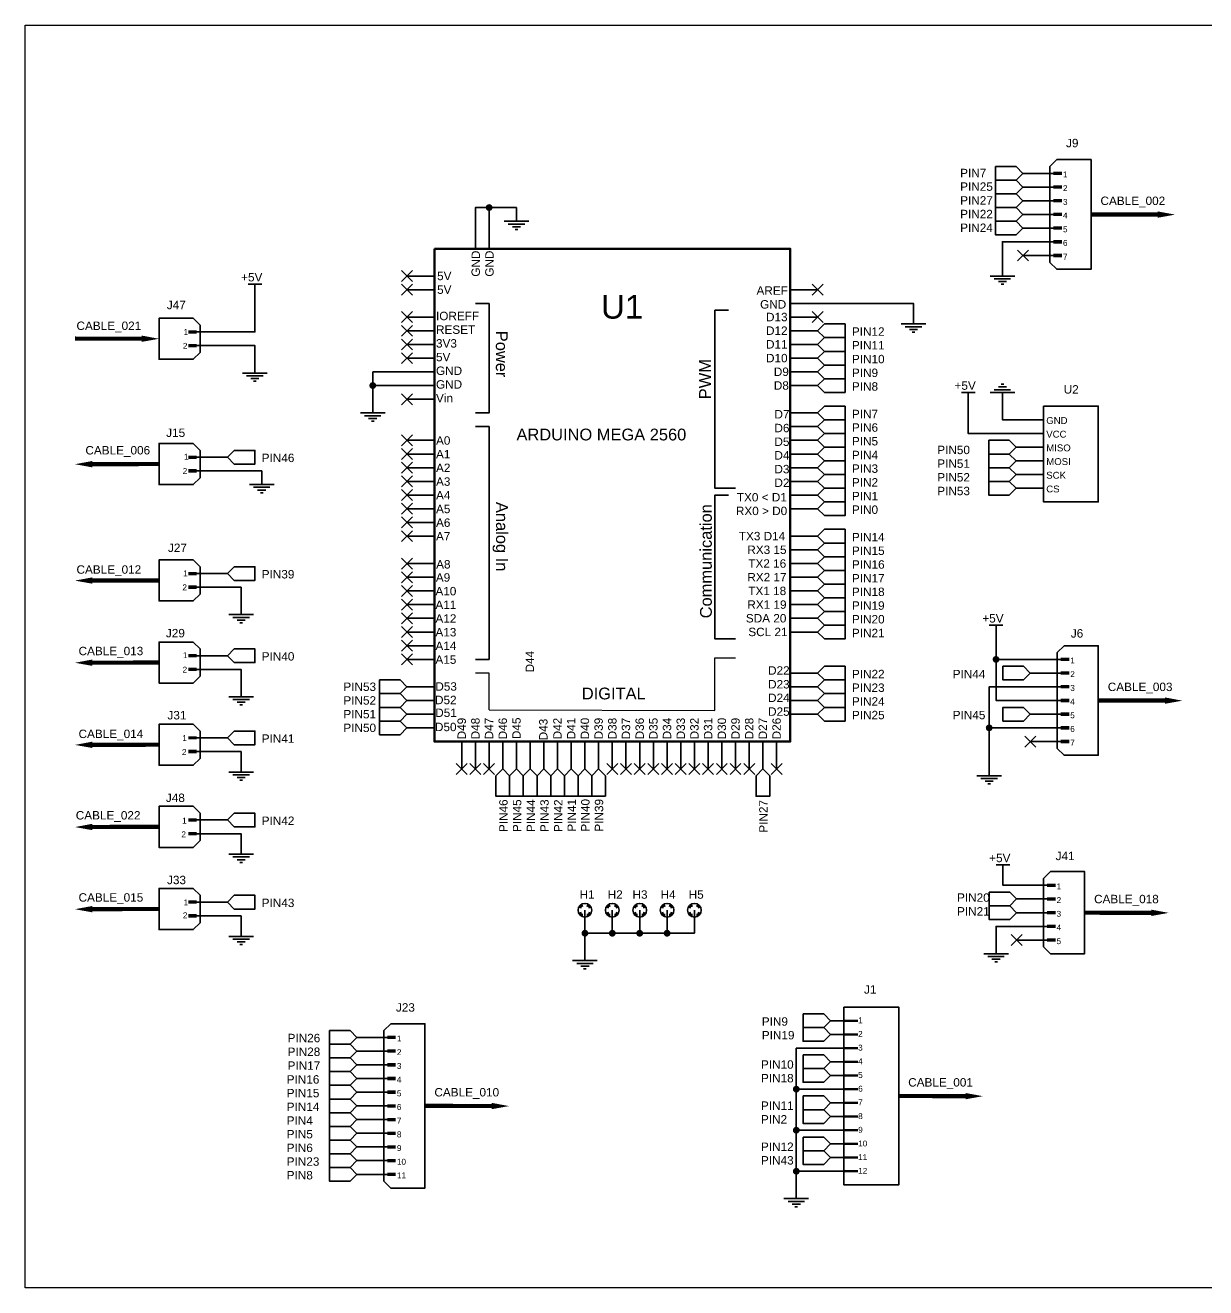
# Model space of a CAD drawing. Header units: inches. Extents: x 2.5 to 50.5, y 2.5 to 32.9.
# Drawn here: x 2.5 to 30.56, y 2.5 to 32.5 of the extents above; entities that cross this region are included whole.
import ezdxf

# ---------------------------------------------------------------- set-up
doc = ezdxf.new("R2010")
doc.units = ezdxf.units.IN
doc.header["$MEASUREMENT"] = 0
doc.layers.add('PDF5_Geometry', color=7, linetype='Continuous')
doc.layers.add('PDF5_Text', color=7, linetype='Continuous')
doc.layers.add('PDF5_Solid Fills', color=7, linetype='Continuous', true_color=0xa54949)
doc.styles.add('PDF Arial', font='arial.ttf')

msp = doc.modelspace()

# ---------------------------------------------------------------- hatches: boundary and pattern name
at = {"layer": 'PDF5_Solid Fills', "true_color": 0xcc0000, "transparency": 33554559}
for points in [[(13.605, 28.167, 0.414), (13.524, 28.249), (13.524, 28.249, 0.414), (13.443, 28.167), (13.443, 28.167, 0.414), (13.524, 28.086), (13.524, 28.086, 0.414)], [(10.84, 23.938, 0.414), (10.759, 24.019), (10.759, 24.019, 0.414), (10.677, 23.938), (10.677, 23.938, 0.414), (10.759, 23.857), (10.759, 23.857, 0.414)], [(25.653, 17.431, 0.414), (25.572, 17.513), (25.572, 17.513, 0.414), (25.49, 17.431), (25.49, 17.431, 0.414), (25.572, 17.35), (25.572, 17.35, 0.414)], [(25.49, 15.804, 0.414), (25.409, 15.886), (25.409, 15.886, 0.414), (25.328, 15.804), (25.328, 15.804, 0.414), (25.409, 15.723), (25.409, 15.723, 0.414)], [(15.883, 10.924, 0.414), (15.801, 11.005), (15.801, 11.005, 0.414), (15.72, 10.924), (15.72, 10.924, 0.414), (15.801, 10.842), (15.801, 10.842, 0.414)], [(16.533, 10.924, 0.414), (16.452, 11.005), (16.452, 11.005, 0.414), (16.371, 10.924), (16.371, 10.924, 0.414), (16.452, 10.842), (16.452, 10.842, 0.414)], [(17.184, 10.924, 0.414), (17.103, 11.005), (17.103, 11.005, 0.414), (17.021, 10.924), (17.021, 10.924, 0.414), (17.103, 10.842), (17.103, 10.842, 0.414)], [(17.835, 10.924, 0.414), (17.753, 11.005), (17.753, 11.005, 0.414), (17.672, 10.924), (17.672, 10.924, 0.414), (17.753, 10.842), (17.753, 10.842, 0.414)], [(20.906, 7.219, 0.414), (20.825, 7.301), (20.825, 7.301, 0.414), (20.743, 7.219), (20.743, 7.219, 0.414), (20.825, 7.138), (20.825, 7.138, 0.414)], [(20.906, 6.243, 0.414), (20.825, 6.325), (20.825, 6.325, 0.414), (20.743, 6.243), (20.743, 6.243, 0.414), (20.825, 6.162), (20.825, 6.162, 0.414)], [(20.906, 5.267, 0.414), (20.825, 5.349), (20.825, 5.349, 0.414), (20.743, 5.267), (20.743, 5.267, 0.414), (20.825, 5.186), (20.825, 5.186, 0.414)]]:
    msp.add_hatch(color=12, dxfattribs=at).paths.add_polyline_path(points)

# ---------------------------------------------------------------- linework, layer by layer
for p, q in [((2.5, 2.5), (2.5, 32.5)), ((2.5, 32.5), (50.5, 32.5)), ((50.5, 2.5), (2.5, 2.5))]:
    msp.add_line(p, q)
at = {"layer": 'PDF5_Geometry', "color": 96, "lineweight": 35, "true_color": 0x008700}
for p, q in [((10.759, 23.613), (10.759, 24.263)), ((18.404, 10.924), (15.801, 10.924)), ((20.825, 4.942), (20.825, 8.195))]:
    msp.add_line(p, q, dxfattribs=at)
at = {"layer": 'PDF5_Geometry', "color": 5, "lineweight": 35}
for points in [[(25.561, 29.143), (26.049, 29.143), (26.212, 28.981), (26.049, 28.818), (25.561, 28.818)], [(26.049, 27.842), (26.212, 27.679), (26.049, 27.517), (25.561, 27.517), (25.561, 29.143)], [(26.049, 28.818), (26.212, 28.655), (26.049, 28.493), (25.561, 28.493)], [(26.049, 28.493), (26.212, 28.33), (26.049, 28.167), (25.561, 28.167)], [(26.049, 28.167), (26.212, 28.005), (26.049, 27.842), (25.561, 27.842)], [(13.199, 23.287), (13.524, 23.287), (13.524, 25.89)], [(13.524, 25.89), (13.199, 25.89)], [(19.217, 25.727), (18.892, 25.727), (18.892, 21.498), (19.38, 21.498)], [(21.983, 25.402), (21.983, 23.775), (21.495, 23.775), (21.332, 23.938), (21.495, 24.101), (21.983, 24.101)], [(21.983, 25.077), (21.495, 25.077), (21.332, 25.239), (21.495, 25.402), (21.983, 25.402)], [(21.495, 24.751), (21.332, 24.914), (21.495, 25.077)], [(21.983, 24.426), (21.495, 24.426), (21.332, 24.589), (21.495, 24.751), (21.983, 24.751)], [(21.495, 24.101), (21.332, 24.263), (21.495, 24.426)], [(21.983, 23.45), (21.983, 20.847), (21.495, 20.847), (21.332, 21.01), (21.495, 21.173), (21.983, 21.173)], [(21.495, 23.125), (21.332, 23.287), (21.495, 23.45), (21.983, 23.45)], [(21.983, 22.799), (21.495, 22.799), (21.332, 22.962), (21.495, 23.125), (21.983, 23.125)], [(13.199, 17.431), (13.524, 17.431), (13.524, 22.962)], [(13.524, 22.962), (13.199, 22.962)], [(21.495, 22.474), (21.332, 22.637), (21.495, 22.799)], [(25.887, 21.661), (26.049, 21.498), (25.887, 21.335), (25.399, 21.335), (25.399, 22.637)], [(25.399, 22.637), (25.887, 22.637), (26.049, 22.474), (25.887, 22.311)], [(21.495, 22.149), (21.332, 22.311), (21.495, 22.474), (21.983, 22.474)], [(25.399, 22.311), (25.887, 22.311), (26.049, 22.149), (25.887, 21.986), (25.399, 21.986)], [(21.495, 21.823), (21.332, 21.986), (21.495, 22.149), (21.983, 22.149)], [(25.887, 21.986), (26.049, 21.823), (25.887, 21.661), (25.399, 21.661)], [(21.495, 21.498), (21.332, 21.661), (21.495, 21.823), (21.983, 21.823)], [(19.217, 21.335), (18.892, 21.335), (18.892, 17.919), (19.38, 17.919)], [(21.495, 21.173), (21.332, 21.335), (21.495, 21.498), (21.983, 21.498)], [(21.983, 20.522), (21.983, 17.919), (21.495, 17.919), (21.332, 18.082), (21.495, 18.245)], [(21.983, 20.197), (21.495, 20.197), (21.332, 20.359), (21.495, 20.522), (21.983, 20.522)], [(21.495, 19.871), (21.332, 20.034), (21.495, 20.197)], [(21.495, 19.546), (21.332, 19.709), (21.495, 19.871), (21.983, 19.871)], [(21.495, 19.221), (21.332, 19.383), (21.495, 19.546), (21.983, 19.546)], [(21.495, 18.895), (21.332, 19.058), (21.495, 19.221), (21.983, 19.221)], [(21.983, 18.57), (21.495, 18.57), (21.332, 18.733), (21.495, 18.895), (21.983, 18.895)], [(21.983, 18.245), (21.495, 18.245), (21.332, 18.407), (21.495, 18.57)], [(21.983, 16.943), (21.495, 16.943), (21.332, 17.106), (21.495, 17.269), (21.983, 17.269)], [(21.983, 17.269), (21.983, 15.967), (21.495, 15.967), (21.332, 16.13), (21.495, 16.292), (21.983, 16.292)], [(10.921, 15.967), (11.409, 15.967), (11.572, 15.804), (11.409, 15.642), (10.921, 15.642), (10.921, 16.943)], [(10.921, 16.943), (11.409, 16.943), (11.572, 16.78), (11.409, 16.618)], [(21.495, 16.618), (21.332, 16.78), (21.495, 16.943)], [(10.921, 16.618), (11.409, 16.618), (11.572, 16.455), (11.409, 16.292), (10.921, 16.292)], [(21.495, 16.292), (21.332, 16.455), (21.495, 16.618), (21.983, 16.618)], [(11.409, 16.292), (11.572, 16.13), (11.409, 15.967)], [(16.289, 14.178), (13.687, 14.178), (13.687, 14.666), (13.849, 14.828), (14.012, 14.666), (14.012, 14.178)], [(14.012, 14.666), (14.175, 14.828), (14.337, 14.666)], [(14.337, 14.178), (14.337, 14.666), (14.5, 14.828), (14.663, 14.666), (14.663, 14.178)], [(14.663, 14.666), (14.825, 14.828), (14.988, 14.666)], [(14.988, 14.178), (14.988, 14.666), (15.151, 14.828), (15.313, 14.666), (15.313, 14.178)], [(15.313, 14.666), (15.476, 14.828), (15.639, 14.666)], [(15.639, 14.178), (15.639, 14.666), (15.801, 14.828), (15.964, 14.666)], [(15.964, 14.178), (15.964, 14.666), (16.127, 14.828), (16.289, 14.666), (16.289, 14.178)], [(25.409, 11.9), (25.897, 11.9), (26.06, 11.738), (25.897, 11.575), (25.409, 11.575)], [(25.897, 11.575), (26.06, 11.412), (25.897, 11.25), (25.409, 11.25), (25.409, 11.9)], [(20.987, 9.009), (21.475, 9.009), (21.638, 8.846), (21.475, 8.683)], [(20.987, 8.683), (21.475, 8.683), (21.638, 8.521), (21.475, 8.358), (20.987, 8.358), (20.987, 9.009)], [(9.731, 8.611), (10.219, 8.611), (10.382, 8.449), (10.219, 8.286)], [(10.219, 5.358), (10.382, 5.195), (10.219, 5.032), (9.731, 5.032), (9.731, 8.611)], [(9.731, 8.286), (10.219, 8.286), (10.382, 8.123), (10.219, 7.961), (9.731, 7.961)], [(10.219, 7.961), (10.382, 7.798), (10.219, 7.635), (9.731, 7.635)], [(20.987, 8.033), (21.475, 8.033), (21.638, 7.87), (21.475, 7.707), (20.987, 7.707)], [(21.475, 7.707), (21.638, 7.545), (21.475, 7.382), (20.987, 7.382), (20.987, 8.033)], [(10.219, 7.635), (10.382, 7.473), (10.219, 7.31)], [(9.731, 7.31), (10.219, 7.31), (10.382, 7.147), (10.219, 6.984), (9.731, 6.984)], [(10.219, 6.984), (10.382, 6.822), (10.219, 6.659)], [(20.987, 7.057), (21.475, 7.057), (21.638, 6.894), (21.475, 6.731)], [(20.987, 6.731), (21.475, 6.731), (21.638, 6.569), (21.475, 6.406), (20.987, 6.406), (20.987, 7.057)], [(9.731, 6.659), (10.219, 6.659), (10.382, 6.496), (10.219, 6.334), (9.731, 6.334)], [(10.219, 6.334), (10.382, 6.171), (10.219, 6.008), (9.731, 6.008)], [(10.219, 6.008), (10.382, 5.846), (10.219, 5.683)], [(20.987, 6.081), (21.475, 6.081), (21.638, 5.918), (21.475, 5.755)], [(20.987, 5.755), (21.475, 5.755), (21.638, 5.593), (21.475, 5.43), (20.987, 5.43), (20.987, 6.081)], [(9.731, 5.683), (10.219, 5.683), (10.382, 5.52), (10.219, 5.358), (9.731, 5.358)]]:
    msp.add_lwpolyline(points, dxfattribs=at)
at = {"layer": 'PDF5_Geometry', "color": 15, "lineweight": 35, "true_color": 0xa54949}
for points in [[(27.015, 29.306), (27.829, 29.306), (27.829, 26.703), (27.015, 26.703), (26.853, 26.866), (26.853, 29.143)], [(6.493, 25.538), (5.679, 25.538), (5.679, 24.562), (6.493, 24.562), (6.655, 24.724), (6.655, 25.375)], [(6.493, 22.562), (5.679, 22.562), (5.679, 21.586), (6.493, 21.586), (6.655, 21.748), (6.655, 22.399)], [(6.493, 19.796), (5.679, 19.796), (5.679, 18.82), (6.493, 18.82), (6.655, 18.983), (6.655, 19.633)], [(6.493, 17.844), (5.679, 17.844), (5.679, 16.868), (6.493, 16.868), (6.655, 17.031), (6.655, 17.681)], [(27.188, 17.757), (28.002, 17.757), (28.002, 15.154), (27.188, 15.154), (27.026, 15.316), (27.026, 17.594)], [(6.493, 15.892), (5.679, 15.892), (5.679, 14.916), (6.493, 14.916), (6.655, 15.079), (6.655, 15.729)], [(6.493, 13.94), (5.679, 13.94), (5.679, 12.964), (6.493, 12.964), (6.655, 13.127), (6.655, 13.777)], [(26.863, 12.388), (27.676, 12.388), (27.676, 10.436), (26.863, 10.436), (26.7, 10.599), (26.7, 12.226)], [(21.958, 9.171), (21.958, 4.942), (23.259, 4.942), (23.259, 9.171)], [(11.185, 8.774), (11.999, 8.774), (11.999, 4.87), (11.185, 4.87), (11.023, 5.032), (11.023, 8.611)]]:
    msp.add_lwpolyline(points, close=True, dxfattribs=at)
for points in [[(26.212, 28.981), (26.853, 28.981)], [(26.853, 28.981), (27.097, 28.981)], [(26.212, 28.655), (26.853, 28.655)], [(26.853, 28.655), (27.097, 28.655)], [(26.212, 28.33), (26.853, 28.33)], [(26.853, 28.33), (27.097, 28.33)], [(26.212, 28.005), (26.853, 28.005)], [(26.853, 28.005), (27.097, 28.005)], [(26.212, 27.679), (26.853, 27.679)], [(26.853, 27.679), (27.097, 27.679)], [(26.212, 27.354), (26.853, 27.354)], [(26.853, 27.354), (27.097, 27.354)], [(26.212, 27.029), (26.853, 27.029)], [(26.853, 27.029), (27.097, 27.029)], [(7.306, 25.212), (6.411, 25.212)], [(7.306, 24.887), (6.411, 24.887)], [(7.306, 22.236), (6.411, 22.236)], [(7.306, 21.911), (6.411, 21.911)], [(7.306, 19.471), (6.411, 19.471)], [(7.306, 19.145), (6.411, 19.145)], [(7.306, 17.519), (6.411, 17.519)], [(26.385, 17.431), (27.025, 17.431)], [(27.026, 17.431), (27.27, 17.431)], [(7.306, 17.193), (6.411, 17.193)], [(26.385, 17.106), (27.025, 17.106)], [(27.026, 17.106), (27.27, 17.106)], [(26.385, 16.78), (27.025, 16.78)], [(27.026, 16.78), (27.27, 16.78)], [(26.385, 16.455), (27.025, 16.455)], [(27.026, 16.455), (27.27, 16.455)], [(26.385, 16.13), (27.025, 16.13)], [(27.026, 16.13), (27.27, 16.13)], [(26.385, 15.804), (27.025, 15.804)], [(27.026, 15.804), (27.27, 15.804)], [(7.306, 15.567), (6.411, 15.567)], [(26.385, 15.479), (27.025, 15.479)], [(27.026, 15.479), (27.27, 15.479)], [(7.306, 15.241), (6.411, 15.241)], [(7.306, 13.615), (6.411, 13.615)], [(7.306, 13.289), (6.411, 13.289)], [(26.06, 12.063), (26.7, 12.063)], [(26.7, 12.063), (26.944, 12.063)], [(26.06, 11.738), (26.7, 11.738)], [(26.7, 11.738), (26.944, 11.738)], [(15.801, 11.152), (15.801, 11.472)], [(16.452, 11.152), (16.452, 11.472)], [(17.103, 11.152), (17.103, 11.472)], [(17.753, 11.152), (17.753, 11.472)], [(18.404, 11.152), (18.404, 11.472)], [(26.06, 11.412), (26.7, 11.412)], [(26.7, 11.412), (26.944, 11.412)], [(26.06, 11.087), (26.7, 11.087)], [(26.7, 11.087), (26.944, 11.087)], [(26.06, 10.762), (26.7, 10.762)], [(26.7, 10.762), (26.944, 10.762)], [(21.638, 8.846), (21.958, 8.846)], [(10.382, 8.449), (11.022, 8.449)], [(11.023, 8.449), (11.267, 8.449)], [(21.638, 8.521), (21.958, 8.521)], [(10.382, 8.123), (11.022, 8.123)], [(11.023, 8.123), (11.267, 8.123)], [(21.638, 8.195), (21.958, 8.195)], [(21.638, 7.87), (21.958, 7.87)], [(10.382, 7.798), (11.022, 7.798)], [(11.023, 7.798), (11.267, 7.798)], [(21.638, 7.545), (21.958, 7.545)], [(10.382, 7.473), (11.022, 7.473)], [(11.023, 7.473), (11.267, 7.473)], [(21.638, 7.219), (21.958, 7.219)], [(10.382, 7.147), (11.022, 7.147)], [(11.023, 7.147), (11.267, 7.147)], [(10.382, 6.822), (11.022, 6.822)], [(11.023, 6.822), (11.267, 6.822)], [(21.638, 6.894), (21.958, 6.894)], [(10.382, 6.496), (11.022, 6.496)], [(11.023, 6.496), (11.267, 6.496)], [(21.638, 6.569), (21.958, 6.569)], [(10.382, 6.171), (11.022, 6.171)], [(11.023, 6.171), (11.267, 6.171)], [(21.638, 6.243), (21.958, 6.243)], [(10.382, 5.846), (11.022, 5.846)], [(11.023, 5.846), (11.267, 5.846)], [(21.638, 5.918), (21.958, 5.918)], [(10.382, 5.52), (11.022, 5.52)], [(11.023, 5.52), (11.267, 5.52)], [(21.638, 5.593), (21.958, 5.593)], [(10.382, 5.195), (11.022, 5.195)], [(11.023, 5.195), (11.267, 5.195)], [(21.638, 5.267), (21.958, 5.267)]]:
    msp.add_lwpolyline(points, dxfattribs=at)
at = {"layer": 'PDF5_Geometry', "color": 96, "lineweight": 35, "true_color": 0x008700}
for points in [[(14.175, 28.167), (13.199, 28.167), (13.199, 27.842)], [(13.524, 27.842), (13.524, 28.167)], [(25.724, 26.866), (25.724, 27.354), (26.212, 27.354)], [(7.306, 25.212), (7.957, 25.212), (7.957, 26.026)], [(21.332, 25.89), (23.609, 25.89), (23.609, 25.727)], [(7.306, 24.887), (7.957, 24.887), (7.957, 24.562)], [(11.572, 24.263), (10.759, 24.263)], [(10.759, 23.938), (11.572, 23.938)], [(24.911, 23.45), (24.911, 22.799), (26.049, 22.799)], [(25.724, 23.45), (25.724, 23.125), (26.049, 23.125)], [(8.119, 21.911), (7.306, 21.911)], [(7.306, 19.145), (7.631, 19.145), (7.631, 18.82)], [(25.572, 17.919), (25.572, 16.455), (26.385, 16.455)], [(26.385, 17.431), (25.572, 17.431)], [(7.631, 16.868), (7.631, 17.193), (7.306, 17.193)], [(25.409, 14.991), (25.409, 16.78), (26.385, 16.78)], [(26.385, 15.804), (25.409, 15.804)], [(7.306, 15.241), (7.631, 15.241), (7.631, 15.079)], [(7.306, 13.289), (7.631, 13.289), (7.631, 13.127)], [(26.06, 12.063), (25.734, 12.063), (25.734, 12.226)], [(7.306, 11.337), (7.631, 11.337), (7.631, 11.175)], [(15.801, 10.598), (15.801, 11.152)], [(16.452, 11.152), (16.452, 10.924)], [(17.103, 11.152), (17.103, 10.924)], [(17.753, 11.152), (17.753, 10.924)], [(18.404, 11.152), (18.404, 10.924)], [(25.572, 10.762), (25.572, 11.087), (26.06, 11.087)], [(21.638, 8.195), (20.825, 8.195)], [(21.638, 7.219), (20.825, 7.219)], [(21.638, 6.243), (20.825, 6.243)], [(20.825, 5.267), (21.638, 5.267)]]:
    msp.add_lwpolyline(points, dxfattribs=at)
at = {"layer": 'PDF5_Geometry', "lineweight": 35}
for points in [[(14.175, 27.842), (14.175, 28.167)], [(13.199, 27.842), (13.199, 27.191)], [(13.524, 27.842), (13.524, 27.191)], [(13.882, 27.842), (14.467, 27.842)], [(13.979, 27.777), (14.37, 27.777)], [(14.077, 27.712), (14.272, 27.712)], [(14.142, 27.647), (14.207, 27.647)], [(25.724, 26.541), (25.724, 26.866)], [(11.572, 26.541), (12.223, 26.541)], [(25.431, 26.541), (26.017, 26.541)], [(25.529, 26.476), (25.919, 26.476)], [(25.627, 26.411), (25.822, 26.411)], [(7.794, 26.351), (8.119, 26.351)], [(7.957, 26.351), (7.957, 26.026)], [(11.572, 26.215), (12.223, 26.215)], [(21.332, 26.215), (20.681, 26.215)], [(25.692, 26.345), (25.757, 26.345)], [(21.332, 25.89), (20.681, 25.89)], [(11.572, 25.565), (12.223, 25.565)], [(21.332, 25.565), (20.681, 25.565)], [(23.609, 25.402), (23.609, 25.727)], [(11.572, 25.239), (12.223, 25.239)], [(21.332, 25.239), (20.681, 25.239)], [(23.317, 25.402), (23.902, 25.402)], [(23.414, 25.337), (23.805, 25.337)], [(23.512, 25.272), (23.707, 25.272)], [(23.577, 25.207), (23.642, 25.207)], [(11.572, 24.914), (12.223, 24.914)], [(21.332, 24.914), (20.681, 24.914)], [(7.957, 24.236), (7.957, 24.562)], [(11.572, 24.589), (12.223, 24.589)], [(21.332, 24.589), (20.681, 24.589)], [(7.664, 24.236), (8.25, 24.236)], [(7.762, 24.171), (8.152, 24.171)], [(7.859, 24.106), (8.054, 24.106)], [(7.924, 24.041), (7.989, 24.041)], [(11.572, 24.263), (12.223, 24.263)], [(21.332, 24.263), (20.681, 24.263)], [(11.572, 23.938), (12.223, 23.938)], [(21.332, 23.938), (20.681, 23.938)], [(24.748, 23.775), (25.073, 23.775)], [(24.911, 23.775), (24.911, 23.45)], [(26.017, 23.775), (25.431, 23.775)], [(25.919, 23.84), (25.529, 23.84)], [(25.822, 23.905), (25.627, 23.905)], [(25.757, 23.971), (25.692, 23.971)], [(25.724, 23.775), (25.724, 23.45)], [(10.759, 23.287), (10.759, 23.613)], [(11.572, 23.613), (12.223, 23.613)], [(10.466, 23.287), (11.051, 23.287)], [(10.563, 23.222), (10.954, 23.222)], [(10.661, 23.157), (10.856, 23.157)], [(21.332, 23.287), (20.681, 23.287)], [(10.726, 23.092), (10.791, 23.092)], [(21.332, 22.962), (20.681, 22.962)], [(11.572, 22.637), (12.223, 22.637)], [(21.332, 22.637), (20.681, 22.637)], [(11.572, 22.311), (12.223, 22.311)], [(21.332, 22.311), (20.681, 22.311)], [(8.119, 21.586), (8.119, 21.911)], [(11.572, 21.986), (12.223, 21.986)], [(21.332, 21.986), (20.681, 21.986)], [(11.572, 21.661), (12.223, 21.661)], [(21.332, 21.661), (20.681, 21.661)], [(7.827, 21.586), (8.412, 21.586)], [(7.924, 21.52), (8.315, 21.52)], [(8.022, 21.455), (8.217, 21.455)], [(8.087, 21.39), (8.152, 21.39)], [(11.572, 21.335), (12.223, 21.335)], [(21.332, 21.335), (20.681, 21.335)], [(11.572, 21.01), (12.223, 21.01)], [(21.332, 21.01), (20.681, 21.01)], [(11.572, 20.685), (12.223, 20.685)], [(11.572, 20.359), (12.223, 20.359)], [(21.332, 20.359), (20.681, 20.359)], [(21.332, 20.034), (20.681, 20.034)], [(11.572, 19.709), (12.223, 19.709)], [(21.332, 19.709), (20.681, 19.709)], [(11.572, 19.383), (12.223, 19.383)], [(21.332, 19.383), (20.681, 19.383)], [(11.572, 19.058), (12.223, 19.058)], [(21.332, 19.058), (20.681, 19.058)], [(7.631, 18.495), (7.631, 18.82)], [(11.572, 18.733), (12.223, 18.733)], [(21.332, 18.733), (20.681, 18.733)], [(7.339, 18.495), (7.924, 18.495)], [(7.436, 18.43), (7.827, 18.43)], [(7.534, 18.365), (7.729, 18.365)], [(11.572, 18.407), (12.223, 18.407)], [(21.332, 18.407), (20.681, 18.407)], [(7.599, 18.3), (7.664, 18.3)], [(11.572, 18.082), (12.223, 18.082)], [(21.332, 18.082), (20.681, 18.082)], [(25.409, 18.245), (25.734, 18.245)], [(25.572, 18.245), (25.572, 17.919)], [(11.572, 17.757), (12.223, 17.757)], [(11.572, 17.431), (12.223, 17.431)], [(21.332, 17.106), (20.681, 17.106)], [(7.631, 16.543), (7.631, 16.868)], [(7.339, 16.543), (7.924, 16.543)], [(11.572, 16.78), (12.223, 16.78)], [(21.332, 16.78), (20.681, 16.78)], [(7.436, 16.478), (7.827, 16.478)], [(7.534, 16.413), (7.729, 16.413)], [(7.599, 16.348), (7.664, 16.348)], [(11.572, 16.455), (12.223, 16.455)], [(21.332, 16.455), (20.681, 16.455)], [(11.572, 16.13), (12.223, 16.13)], [(21.332, 16.13), (20.681, 16.13)], [(11.572, 15.804), (12.223, 15.804)], [(12.873, 14.828), (12.873, 15.479)], [(13.199, 14.828), (13.199, 15.479)], [(13.524, 14.828), (13.524, 15.479)], [(13.849, 14.828), (13.849, 15.479)], [(14.175, 14.828), (14.175, 15.479)], [(14.5, 14.828), (14.5, 15.479)], [(14.825, 14.828), (14.825, 15.479)], [(15.151, 14.828), (15.151, 15.479)], [(15.476, 14.828), (15.476, 15.479)], [(15.801, 14.828), (15.801, 15.479)], [(16.127, 14.828), (16.127, 15.479)], [(16.452, 14.828), (16.452, 15.479)], [(16.777, 14.828), (16.777, 15.479)], [(17.103, 14.828), (17.103, 15.479)], [(17.428, 14.828), (17.428, 15.479)], [(17.753, 14.828), (17.753, 15.479)], [(18.079, 14.828), (18.079, 15.479)], [(18.404, 14.828), (18.404, 15.479)], [(18.729, 14.828), (18.729, 15.479)], [(19.055, 14.828), (19.055, 15.479)], [(19.38, 14.828), (19.38, 15.479)], [(19.705, 14.828), (19.705, 15.479)], [(20.031, 14.828), (20.031, 15.479)], [(20.356, 14.828), (20.356, 15.479)], [(7.631, 14.753), (7.631, 15.079)], [(7.339, 14.753), (7.924, 14.753)], [(25.409, 14.666), (25.409, 14.991)], [(7.436, 14.688), (7.827, 14.688)], [(7.534, 14.623), (7.729, 14.623)], [(7.599, 14.558), (7.664, 14.558)], [(25.116, 14.666), (25.702, 14.666)], [(25.214, 14.601), (25.604, 14.601)], [(25.311, 14.536), (25.507, 14.536)], [(25.376, 14.471), (25.441, 14.471)], [(7.631, 12.801), (7.631, 13.127)], [(7.339, 12.801), (7.924, 12.801)], [(7.436, 12.736), (7.827, 12.736)], [(7.534, 12.671), (7.729, 12.671)], [(7.599, 12.606), (7.664, 12.606)], [(25.572, 12.551), (25.897, 12.551)], [(25.734, 12.551), (25.734, 12.226)], [(7.631, 10.849), (7.631, 11.175)], [(7.339, 10.849), (7.924, 10.849)], [(7.436, 10.784), (7.827, 10.784)], [(7.534, 10.719), (7.729, 10.719)], [(7.599, 10.654), (7.664, 10.654)], [(15.801, 10.273), (15.801, 10.598)], [(25.572, 10.436), (25.572, 10.762)], [(15.508, 10.273), (16.094, 10.273)], [(15.606, 10.208), (15.997, 10.208)], [(25.279, 10.436), (25.864, 10.436)], [(25.376, 10.371), (25.767, 10.371)], [(25.474, 10.306), (25.669, 10.306)], [(25.539, 10.241), (25.604, 10.241)], [(15.704, 10.143), (15.899, 10.143)], [(15.769, 10.078), (15.834, 10.078)], [(20.825, 4.617), (20.825, 4.942)], [(20.532, 4.617), (21.117, 4.617)], [(20.629, 4.551), (21.02, 4.551)], [(20.727, 4.486), (20.922, 4.486)], [(20.792, 4.421), (20.857, 4.421)]]:
    msp.add_lwpolyline(points, dxfattribs=at)
at = {"layer": 'PDF5_Geometry', "lineweight": 106}
msp.add_lwpolyline([(12.223, 27.191), (20.681, 27.191), (20.681, 15.479), (12.223, 15.479)], close=True, dxfattribs=at)
at = {"layer": 'PDF5_Geometry', "color": 82, "lineweight": 35, "true_color": 0x33cc33}
for points in [[(26.082, 27.159), (26.342, 26.899)], [(26.342, 27.159), (26.082, 26.899)], [(11.442, 26.671), (11.702, 26.411)], [(11.702, 26.671), (11.442, 26.411)], [(11.442, 26.345), (11.702, 26.085)], [(11.702, 26.345), (11.442, 26.085)], [(21.202, 26.345), (21.462, 26.085)], [(21.462, 26.345), (21.202, 26.085)], [(11.442, 25.695), (11.702, 25.435)], [(11.702, 25.695), (11.442, 25.435)], [(21.202, 25.695), (21.462, 25.435)], [(21.462, 25.695), (21.202, 25.435)], [(11.442, 25.369), (11.702, 25.109)], [(11.702, 25.369), (11.442, 25.109)], [(11.442, 25.044), (11.702, 24.784)], [(11.702, 25.044), (11.442, 24.784)], [(11.442, 24.719), (11.702, 24.459)], [(11.702, 24.719), (11.442, 24.459)], [(11.442, 23.743), (11.702, 23.482)], [(11.702, 23.743), (11.442, 23.482)], [(11.442, 22.767), (11.702, 22.506)], [(11.702, 22.767), (11.442, 22.506)], [(11.442, 22.441), (11.702, 22.181)], [(11.702, 22.441), (11.442, 22.181)], [(11.442, 22.116), (11.702, 21.856)], [(11.702, 22.116), (11.442, 21.856)], [(11.442, 21.791), (11.702, 21.53)], [(11.702, 21.791), (11.442, 21.53)], [(11.442, 21.465), (11.702, 21.205)], [(11.702, 21.465), (11.442, 21.205)], [(11.442, 21.14), (11.702, 20.88)], [(11.702, 21.14), (11.442, 20.88)], [(11.442, 20.815), (11.702, 20.554)], [(11.702, 20.815), (11.442, 20.554)], [(11.442, 20.489), (11.702, 20.229)], [(11.702, 20.489), (11.442, 20.229)], [(11.442, 19.839), (11.702, 19.578)], [(11.702, 19.839), (11.442, 19.578)], [(11.442, 19.513), (11.702, 19.253)], [(11.702, 19.513), (11.442, 19.253)], [(11.442, 19.188), (11.702, 18.928)], [(11.702, 19.188), (11.442, 18.928)], [(11.442, 18.863), (11.702, 18.602)], [(11.702, 18.863), (11.442, 18.602)], [(11.442, 18.537), (11.702, 18.277)], [(11.702, 18.537), (11.442, 18.277)], [(11.442, 18.212), (11.702, 17.952)], [(11.702, 18.212), (11.442, 17.952)], [(11.442, 17.887), (11.702, 17.626)], [(11.702, 17.887), (11.442, 17.626)], [(11.442, 17.561), (11.702, 17.301)], [(11.702, 17.561), (11.442, 17.301)], [(26.255, 15.609), (26.515, 15.349)], [(26.515, 15.609), (26.255, 15.349)], [(12.743, 14.959), (13.003, 14.698)], [(13.003, 14.959), (12.743, 14.698)], [(13.068, 14.959), (13.329, 14.698)], [(13.329, 14.959), (13.068, 14.698)], [(13.394, 14.959), (13.654, 14.698)], [(13.654, 14.959), (13.394, 14.698)], [(16.322, 14.959), (16.582, 14.698)], [(16.582, 14.959), (16.322, 14.698)], [(16.647, 14.959), (16.907, 14.698)], [(16.907, 14.959), (16.647, 14.698)], [(16.973, 14.959), (17.233, 14.698)], [(17.233, 14.959), (16.973, 14.698)], [(17.298, 14.959), (17.558, 14.698)], [(17.558, 14.959), (17.298, 14.698)], [(17.623, 14.959), (17.883, 14.698)], [(17.883, 14.959), (17.623, 14.698)], [(17.949, 14.959), (18.209, 14.698)], [(18.209, 14.959), (17.949, 14.698)], [(18.274, 14.959), (18.534, 14.698)], [(18.534, 14.959), (18.274, 14.698)], [(18.599, 14.959), (18.859, 14.698)], [(18.859, 14.959), (18.599, 14.698)], [(18.925, 14.959), (19.185, 14.698)], [(19.185, 14.959), (18.925, 14.698)], [(19.25, 14.959), (19.51, 14.698)], [(19.51, 14.959), (19.25, 14.698)], [(19.575, 14.959), (19.836, 14.698)], [(19.836, 14.959), (19.575, 14.698)], [(20.226, 14.959), (20.486, 14.698)], [(20.486, 14.959), (20.226, 14.698)], [(25.929, 10.892), (26.19, 10.632)], [(26.19, 10.892), (25.929, 10.632)]]:
    msp.add_lwpolyline(points, dxfattribs=at)
at = {"layer": 'PDF5_Geometry', "lineweight": 35}
msp.add_lwpolyline([(26.7, 23.45), (28.002, 23.45), (28.002, 21.173), (26.7, 21.173)], close=True, dxfattribs=at)
at = {"layer": 'PDF5_Geometry', "color": 16, "lineweight": 35, "true_color": 0x870000}
for points in [[(26.049, 23.125), (26.7, 23.125)], [(26.049, 22.799), (26.7, 22.799)], [(26.049, 22.474), (26.7, 22.474)], [(26.049, 22.149), (26.7, 22.149)], [(26.049, 21.823), (26.7, 21.823)], [(26.049, 21.498), (26.7, 21.498)]]:
    msp.add_lwpolyline(points, dxfattribs=at)
at = {"layer": 'PDF5_Geometry', "color": 5, "lineweight": 35}
for points in [[(7.306, 22.236), (7.469, 22.399), (7.957, 22.399), (7.957, 22.074), (7.469, 22.074)], [(7.306, 19.471), (7.469, 19.633), (7.957, 19.633), (7.957, 19.308), (7.469, 19.308)], [(7.306, 17.519), (7.469, 17.681), (7.957, 17.681), (7.957, 17.356), (7.469, 17.356)], [(26.385, 17.106), (26.222, 16.943), (25.734, 16.943), (25.734, 17.269), (26.222, 17.269)], [(26.385, 16.13), (26.222, 15.967), (25.734, 15.967), (25.734, 16.292), (26.222, 16.292)], [(7.306, 15.567), (7.469, 15.729), (7.957, 15.729), (7.957, 15.404), (7.469, 15.404)], [(20.031, 14.828), (20.193, 14.666), (20.193, 14.178), (19.868, 14.178), (19.868, 14.666)], [(7.306, 13.615), (7.469, 13.777), (7.957, 13.777), (7.957, 13.452), (7.469, 13.452)], [(7.306, 11.663), (7.469, 11.825), (7.957, 11.825), (7.957, 11.5), (7.469, 11.5)]]:
    msp.add_lwpolyline(points, close=True, dxfattribs=at)
at = {"layer": 'PDF5_Geometry', "color": 15, "lineweight": 106, "true_color": 0xa54949}
for points in [[(21.958, 8.846), (22.283, 8.846)], [(21.958, 8.521), (22.283, 8.521)], [(21.958, 8.195), (22.283, 8.195)], [(21.958, 7.87), (22.283, 7.87)], [(21.958, 7.545), (22.283, 7.545)], [(21.958, 7.219), (22.283, 7.219)], [(21.958, 6.894), (22.283, 6.894)], [(21.958, 6.569), (22.283, 6.569)], [(21.958, 6.243), (22.283, 6.243)], [(21.958, 5.918), (22.283, 5.918)], [(21.958, 5.593), (22.283, 5.593)], [(21.958, 5.267), (22.283, 5.267)]]:
    msp.add_lwpolyline(points, dxfattribs=at)
at = {"layer": 'PDF5_Geometry', "color": 15, "lineweight": 35, "true_color": 0xa54949}
for centre in [(15.801, 11.471), (16.452, 11.471), (17.103, 11.471), (17.753, 11.471), (18.404, 11.471)]:
    msp.add_circle(centre, 0.163, dxfattribs=at)
at = {"layer": 'PDF5_Geometry', "color": 15, "lineweight": 70, "true_color": 0xa54949}
for centre, radius, start, end in [((15.761, 11.511), 0.0746, 96.9193, 172.9947), ((15.762, 11.432), 0.0747, 187.0822, 263.0038), ((15.841, 11.511), 0.0748, 6.9722, 82.9419), ((15.841, 11.432), 0.0749, 277.1348, 352.9511), ((16.412, 11.511), 0.0746, 96.9193, 172.9947), ((16.412, 11.432), 0.0747, 187.0822, 263.0038), ((16.492, 11.511), 0.0748, 6.9722, 82.9419), ((16.491, 11.432), 0.0749, 277.1348, 352.9511), ((17.063, 11.511), 0.0746, 96.9193, 172.9947), ((17.063, 11.432), 0.0747, 187.0822, 263.0038), ((17.142, 11.511), 0.0748, 6.9722, 82.9419), ((17.142, 11.432), 0.0749, 277.1348, 352.9511), ((17.714, 11.511), 0.0746, 96.9193, 172.9947), ((17.714, 11.432), 0.0747, 187.0822, 263.0038), ((17.793, 11.511), 0.0748, 6.9722, 82.9419), ((17.793, 11.432), 0.0749, 277.1348, 352.9511), ((18.364, 11.511), 0.0746, 96.9193, 172.9947), ((18.364, 11.432), 0.0747, 187.0822, 263.0038), ((18.444, 11.511), 0.0748, 6.9722, 82.9419), ((18.444, 11.432), 0.0749, 277.1348, 352.9511)]:
    msp.add_arc(centre, radius, start, end, dxfattribs=at)
at = {"layer": 'PDF5_Solid Fills', "color": 15, "lineweight": 35, "true_color": 0xa54949}
msp.add_lwpolyline([(6.493, 11.988), (5.679, 11.988), (5.679, 11.012), (6.493, 11.012), (6.655, 11.175), (6.655, 11.825)], close=True, dxfattribs=at)
for points in [[(7.306, 11.663), (6.411, 11.663)], [(7.306, 11.337), (6.411, 11.337)]]:
    msp.add_lwpolyline(points, dxfattribs=at)
at = {"layer": 'PDF5_Solid Fills', "lineweight": 0, "transparency": 33554559}
for points in [[(26.934, 29.021), (27.137, 29.021), (26.934, 28.94), (27.137, 28.94)], [(26.934, 28.696), (27.137, 28.696), (26.934, 28.615), (27.137, 28.615)], [(26.934, 28.371), (27.137, 28.371), (26.934, 28.289), (27.137, 28.289)], [(26.934, 28.045), (27.137, 28.045), (26.934, 27.964), (27.137, 27.964)], [(26.934, 27.72), (27.137, 27.72), (26.934, 27.639), (27.137, 27.639)], [(26.934, 27.395), (27.137, 27.395), (26.934, 27.313), (27.137, 27.313)], [(26.934, 27.069), (27.137, 27.069), (26.934, 26.988), (27.137, 26.988)], [(27.107, 17.472), (27.31, 17.472), (27.107, 17.391), (27.31, 17.391)], [(27.107, 17.147), (27.31, 17.147), (27.107, 17.065), (27.31, 17.065)], [(27.107, 16.821), (27.31, 16.821), (27.107, 16.74), (27.31, 16.74)], [(27.107, 16.496), (27.31, 16.496), (27.107, 16.414), (27.31, 16.414)], [(27.107, 16.17), (27.31, 16.17), (27.107, 16.089), (27.31, 16.089)], [(27.107, 15.845), (27.31, 15.845), (27.107, 15.764), (27.31, 15.764)], [(27.107, 15.52), (27.31, 15.52), (27.107, 15.438), (27.31, 15.438)], [(26.781, 12.104), (26.985, 12.104), (26.781, 12.022), (26.985, 12.022)], [(26.781, 11.778), (26.985, 11.778), (26.781, 11.697), (26.985, 11.697)], [(26.781, 11.453), (26.985, 11.453), (26.781, 11.372), (26.985, 11.372)], [(26.781, 11.128), (26.985, 11.128), (26.781, 11.046), (26.985, 11.046)], [(26.781, 10.802), (26.985, 10.802), (26.781, 10.721), (26.985, 10.721)], [(11.104, 8.489), (11.307, 8.489), (11.104, 8.408), (11.307, 8.408)], [(11.104, 8.164), (11.307, 8.164), (11.104, 8.083), (11.307, 8.083)], [(11.104, 7.839), (11.307, 7.839), (11.104, 7.757), (11.307, 7.757)], [(11.104, 7.513), (11.307, 7.513), (11.104, 7.432), (11.307, 7.432)], [(11.104, 7.188), (11.307, 7.188), (11.104, 7.106), (11.307, 7.106)], [(11.104, 6.862), (11.307, 6.862), (11.104, 6.781), (11.307, 6.781)], [(11.104, 6.537), (11.307, 6.537), (11.104, 6.456), (11.307, 6.456)], [(11.104, 6.212), (11.307, 6.212), (11.104, 6.13), (11.307, 6.13)], [(11.104, 5.886), (11.307, 5.886), (11.104, 5.805), (11.307, 5.805)], [(11.104, 5.561), (11.307, 5.561), (11.104, 5.48), (11.307, 5.48)], [(11.104, 5.236), (11.307, 5.236), (11.104, 5.154), (11.307, 5.154)]]:
    msp.add_solid(points, dxfattribs=at)
at = {"layer": 'PDF5_Solid Fills', "color": 15, "lineweight": 35, "true_color": 0xa54949, "transparency": 33554559}
for points in [[(6.372, 25.251), (6.577, 25.251), (6.372, 25.173), (6.577, 25.173)], [(6.372, 24.929), (6.577, 24.929), (6.372, 24.848), (6.577, 24.848)], [(6.372, 22.275), (6.577, 22.275), (6.372, 22.197), (6.577, 22.197)], [(6.372, 21.953), (6.577, 21.953), (6.372, 21.872), (6.577, 21.872)], [(6.372, 19.51), (6.577, 19.51), (6.372, 19.432), (6.577, 19.432)], [(6.372, 19.188), (6.577, 19.188), (6.372, 19.106), (6.577, 19.106)], [(6.372, 17.558), (6.577, 17.558), (6.372, 17.48), (6.577, 17.48)], [(6.372, 17.236), (6.577, 17.236), (6.372, 17.154), (6.577, 17.154)], [(6.372, 15.606), (6.577, 15.606), (6.372, 15.528), (6.577, 15.528)], [(6.372, 15.284), (6.577, 15.284), (6.372, 15.202), (6.577, 15.202)], [(6.372, 13.654), (6.577, 13.654), (6.372, 13.576), (6.577, 13.576)], [(6.372, 13.332), (6.577, 13.332), (6.372, 13.25), (6.577, 13.25)], [(6.372, 11.702), (6.577, 11.702), (6.372, 11.624), (6.577, 11.624)], [(6.372, 11.38), (6.577, 11.38), (6.372, 11.298), (6.577, 11.298)]]:
    msp.add_solid(points, dxfattribs=at)
at = {"layer": 'PDF5_Text', "color": 5}
for p, q in [((18.892, 16.219), (18.892, 17.469)), ((18.892, 17.469), (19.38, 17.469)), ((13.524, 17.106), (13.199, 17.106)), ((13.524, 16.23), (13.524, 17.106)), ((13.524, 16.23), (18.892, 16.219))]:
    msp.add_line(p, q, dxfattribs=at)
at = {"layer": 'PDF5_Text', "const_width": 0.1}
for points in [[(27.829, 28.005), (29.003, 28.002)], [(29.003, 28.002), (29.415, 28.001)], [(3.681, 25.054), (4.854, 25.052)], [(4.854, 25.052), (5.267, 25.051)], [(4.506, 22.071), (4.093, 22.07)], [(5.679, 22.074), (4.506, 22.071)], [(4.506, 19.306), (4.093, 19.305)], [(5.679, 19.308), (4.506, 19.306)], [(4.506, 17.354), (4.093, 17.353)], [(5.679, 17.356), (4.506, 17.354)], [(28.002, 16.455), (29.175, 16.453)], [(29.175, 16.453), (29.588, 16.452)], [(4.506, 15.402), (4.093, 15.401)], [(5.679, 15.404), (4.506, 15.402)], [(5.679, 13.452), (4.506, 13.45)], [(4.506, 13.45), (4.093, 13.449)], [(4.506, 11.498), (4.093, 11.496)], [(5.679, 11.5), (4.506, 11.498)], [(27.676, 11.412), (28.85, 11.41)], [(28.85, 11.41), (29.263, 11.409)], [(23.259, 7.057), (24.433, 7.054)], [(24.433, 7.054), (24.846, 7.053)], [(11.999, 6.822), (13.173, 6.819)], [(13.173, 6.819), (13.585, 6.818)]]:
    msp.add_lwpolyline(points, dxfattribs=at)
at = {"layer": 'PDF5_Text'}
for points in [[(29.415, 28.001, 0.15, 0, 0), (29.828, 28, 0, 0, 0)], [(5.267, 25.051, 0.15, 0, 0), (5.679, 25.05, 0, 0, 0)], [(4.093, 22.07, 0.15, 0, 0), (3.681, 22.069, 0, 0, 0)], [(4.093, 19.305, 0.15, 0, 0), (3.681, 19.303, 0, 0, 0)], [(4.093, 17.353, 0.15, 0, 0), (3.681, 17.351, 0, 0, 0)], [(29.588, 16.452, 0.15, 0, 0), (30, 16.45, 0, 0, 0)], [(4.093, 15.401, 0.15, 0, 0), (3.681, 15.399, 0, 0, 0)], [(4.093, 13.449, 0.15, 0, 0), (3.681, 13.447, 0, 0, 0)], [(4.093, 11.496, 0.15, 0, 0), (3.681, 11.495, 0, 0, 0)], [(29.263, 11.409, 0.15, 0, 0), (29.675, 11.408, 0, 0, 0)], [(24.846, 7.053, 0.15, 0, 0), (25.258, 7.052, 0, 0, 0)], [(13.585, 6.818, 0.15, 0, 0), (13.998, 6.817, 0, 0, 0)]]:
    msp.add_lwpolyline(points, format="xyseb", dxfattribs=at)

# ---------------------------------------------------------------- texts
at = {"layer": 'PDF5_Text', "color": 7, "attachment_point": 7, "style": 'PDF Arial'}
for s, insert, char_height in [('J9', (27.235, 29.598), 0.2), ('1', (27.162, 28.885), 0.14), ('PIN25', (24.719, 28.563), 0.2), ('2', (27.162, 28.559), 0.14), ('PIN27', (24.719, 28.238), 0.2), ('3', (27.162, 28.231), 0.14), ('CABLE_002', (28.054, 28.171), 0.2), ('PIN22', (24.719, 27.914), 0.2), ('4', (27.162, 27.909), 0.14), ('PIN24', (24.719, 27.588), 0.2), ('5', (27.162, 27.58), 0.14), ('6', (27.162, 27.255), 0.14), ('7', (27.162, 26.933), 0.14), ('+5V', (7.631, 26.41), 0.2), ('5V', (12.288, 26.44), 0.2), ('5V', (12.288, 26.114), 0.2), ('AREF ', (19.879, 26.095), 0.2), ('J47', (5.865, 25.75), 0.2), ('U1', (16.182, 25.52), 0.5636), ('IOREFF', (12.262, 25.489), 0.2), ('D13 ', (20.105, 25.464), 0.2), ('CABLE_021', (3.718, 25.201), 0.2), ('1', (6.263, 25.142), 0.14), ('RESET', (12.262, 25.164), 0.2), ('D12 ', (20.105, 25.143), 0.2), ('PIN12', (22.146, 25.121), 0.2), ('2', (6.245, 24.812), 0.14), ('3V3', (12.262, 24.838), 0.2), ('D11 ', (20.105, 24.818), 0.2), ('PIN11 ', (22.146, 24.796), 0.2), ('5V', (12.262, 24.513), 0.2), ('D10 ', (20.105, 24.488), 0.2), ('PIN10', (22.147, 24.465), 0.2), ('GND', (12.262, 24.187), 0.2), ('D9 ', (20.291, 24.163), 0.2), ('PIN9', (22.147, 24.139), 0.2), ('GND', (12.262, 23.862), 0.2), ('D8 ', (20.291, 23.837), 0.2), ('PIN8', (22.147, 23.814), 0.2), ('+5V', (24.585, 23.835), 0.2), ('Vin', (12.262, 23.54), 0.2), ('U2', (27.179, 23.745), 0.2), ('D7 ', (20.305, 23.156), 0.2), ('PIN7', (22.147, 23.163), 0.2), ('GND', (26.765, 23.024), 0.163), ('J15', (5.85, 22.714), 0.2), ('ARDUINO MEGA 2560', (14.175, 22.631), 0.27946), ('D6 ', (20.305, 22.826), 0.2), ('PIN6', (22.147, 22.838), 0.2), ('VCC', (26.765, 22.699), 0.163), ('CABLE_006', (3.93, 22.243), 0.2), ('     A0', (11.874, 22.53), 0.2), ('D5 ', (20.305, 22.501), 0.2), ('PIN5', (22.147, 22.513), 0.2), ('PIN50', (24.175, 22.306), 0.2), ('MISO', (26.765, 22.373), 0.163), ('1', (6.273, 22.177), 0.14), ('PIN46', (8.12, 22.117), 0.2), ('     A1', (11.874, 22.209), 0.2), ('D4 ', (20.305, 22.18), 0.2), ('PIN4', (22.147, 22.188), 0.2), ('MOSI', (26.765, 22.048), 0.163), ('2', (6.243, 21.84), 0.14), ('     A2', (11.874, 21.883), 0.2), ('D3 ', (20.305, 21.85), 0.2), ('PIN3', (22.147, 21.862), 0.2), ('PIN51', (24.175, 21.981), 0.2), ('     A3', (11.874, 21.554), 0.2), ('D2 ', (20.305, 21.529), 0.2), ('PIN2', (22.147, 21.538), 0.2), ('PIN52', (24.175, 21.656), 0.2), ('SCK', (26.765, 21.723), 0.163), ('     A4', (11.874, 21.233), 0.2), ('TX0 < D1 ', (19.412, 21.182), 0.2), ('PIN1', (22.147, 21.212), 0.2), ('PIN53', (24.175, 21.33), 0.2), ('CS', (26.765, 21.397), 0.163), ('     A5', (11.874, 20.903), 0.2), ('RX0 > D0 ', (19.389, 20.857), 0.2), ('PIN0', (22.147, 20.886), 0.2), ('     A6', (11.874, 20.578), 0.2), ('     A7', (11.874, 20.257), 0.2), ('TX3 D14 ', (19.459, 20.258), 0.2), ('PIN14', (22.147, 20.236), 0.2), ('J27', (5.892, 19.98), 0.2), ('RX3 15 ', (19.661, 19.933), 0.2), ('PIN15', (22.147, 19.91), 0.2), ('TX2 16 ', (19.684, 19.607), 0.2), ('CABLE_012', (3.718, 19.409), 0.2), ('1', (6.253, 19.405), 0.14), ('PIN39', (8.12, 19.352), 0.2), ('     A8', (11.877, 19.588), 0.2), ('PIN16', (22.147, 19.584), 0.2), ('2', (6.235, 19.074), 0.14), ('     A9', (11.87, 19.275), 0.2), ('RX2 17 ', (19.661, 19.286), 0.2), ('PIN17', (22.147, 19.259), 0.2), ('       A10', (11.705, 18.95), 0.2), ('TX1 18 ', (19.684, 18.956), 0.2), ('PIN18', (22.147, 18.934), 0.2), ('       A11', (11.705, 18.629), 0.2), ('RX1 19 ', (19.661, 18.631), 0.2), ('PIN19', (22.147, 18.608), 0.2), ('       A12', (11.705, 18.303), 0.2), ('SDA 20 ', (19.626, 18.306), 0.2), ('PIN20', (22.147, 18.283), 0.2), ('+5V', (25.246, 18.304), 0.2), ('J29', (5.843, 17.952), 0.2), ('       A13', (11.705, 17.974), 0.2), ('SCL 21 ', (19.684, 17.981), 0.2), ('PIN21', (22.147, 17.959), 0.2), ('J6', (27.349, 17.946), 0.2), ('CABLE_013', (3.767, 17.473), 0.2), ('       A14', (11.705, 17.653), 0.2), ('1', (6.247, 17.461), 0.14), ('PIN40', (8.12, 17.4), 0.2), ('       A15', (11.705, 17.323), 0.2), ('1', (27.335, 17.335), 0.14), ('2', (6.239, 17.117), 0.14), ('D22 ', (20.154, 17.068), 0.2), ('PIN22', (22.147, 16.983), 0.2), ('PIN44', (24.542, 16.983), 0.2), ('2', (27.335, 17.01), 0.14), ('PIN53', (10.061, 16.678), 0.2), ('     D53', (11.858, 16.685), 0.2), ('D23 ', (20.154, 16.738), 0.2), ('PIN23', (22.147, 16.656), 0.2), ('3', (27.335, 16.682), 0.14), ('CABLE_003', (28.227, 16.621), 0.2), ('PIN52', (10.061, 16.353), 0.2), ('     D52', (11.851, 16.364), 0.2), ('DIGITAL', (15.727, 16.477), 0.2795), ('D24 ', (20.154, 16.418), 0.2), ('PIN24', (22.147, 16.332), 0.2), ('J31', (5.88, 16.002), 0.2), ('PIN51', (10.061, 16.027), 0.2), ('     D51', (11.855, 16.06), 0.2), ('D25 ', (20.154, 16.088), 0.2), ('PIN25', (22.147, 16.006), 0.2), ('PIN45', (24.542, 16.006), 0.2), ('4', (27.335, 16.359), 0.14), ('PIN50', (10.061, 15.702), 0.2), ('     D50', (11.849, 15.723), 0.2), ('5', (27.335, 16.031), 0.14), ('CABLE_014', (3.767, 15.504), 0.2), ('1', (6.233, 15.492), 0.14), ('PIN41', (8.12, 15.449), 0.2), ('6', (27.335, 15.706), 0.14), ('2', (6.224, 15.161), 0.14), ('7', (27.335, 15.383), 0.14), ('J48', (5.843, 14.04), 0.2), ('CABLE_022', (3.701, 13.569), 0.2), ('1', (6.227, 13.528), 0.14), ('PIN42', (8.12, 13.497), 0.2), ('2', (6.21, 13.206), 0.14), ('+5V', (25.409, 12.61), 0.2), ('J41', (26.987, 12.658), 0.2), ('J33', (5.87, 12.087), 0.2), ('1', (27.01, 11.967), 0.14), ('CABLE_015', (3.767, 11.617), 0.2), ('1', (6.264, 11.587), 0.14), ('PIN43', (8.12, 11.543), 0.2), ('H1    H2   H3    H4    H5', (15.674, 11.741), 0.2), ('2', (27.01, 11.642), 0.14), ('CABLE_018', (27.901, 11.579), 0.2), ('2', (6.246, 11.279), 0.14), ('PIN21', (24.645, 11.344), 0.2), ('3', (27.01, 11.313), 0.14), ('4', (27.01, 10.991), 0.14), ('5', (27.01, 10.663), 0.14), ('J1', (22.434, 9.485), 0.2), ('J23', (11.31, 9.058), 0.2), ('PIN9', (20.005, 8.724), 0.2), ('1', (22.294, 8.787), 0.14), ('PIN26', (8.735, 8.331), 0.2), ('1', (11.332, 8.353), 0.14), ('PIN19', (20.005, 8.399), 0.2), ('2', (22.294, 8.462), 0.14), ('PIN28', (8.735, 8.005), 0.2), ('2', (11.332, 8.027), 0.14), ('3', (22.294, 8.134), 0.14), ('PIN17', (8.735, 7.679), 0.2), ('3', (11.332, 7.699), 0.14), ('PIN10', (19.985, 7.702), 0.2), ('4', (22.294, 7.811), 0.14), ('PIN16', (8.714, 7.348), 0.2), ('4', (11.332, 7.377), 0.14), ('PIN18', (19.985, 7.377), 0.2), ('5', (22.294, 7.483), 0.14), ('PIN15', (8.714, 7.023), 0.2), ('CABLE_010', (12.224, 6.988), 0.2), ('6', (22.294, 7.158), 0.14), ('CABLE_001', (23.484, 7.223), 0.2), ('5', (11.332, 7.048), 0.14), ('PIN11', (19.985, 6.727), 0.2), ('7', (22.294, 6.835), 0.14), ('PIN14', (8.714, 6.699), 0.2), ('6', (11.332, 6.723), 0.14), ('PIN2', (19.985, 6.402), 0.2), ('8', (22.294, 6.506), 0.14), ('PIN4', (8.714, 6.373), 0.2), ('7', (11.332, 6.401), 0.14), ('9', (22.294, 6.181), 0.14), ('PIN5', (8.714, 6.047), 0.2), ('8', (11.332, 6.072), 0.14), ('PIN6', (8.714, 5.722), 0.2), ('9', (11.332, 5.747), 0.14), ('PIN12', (19.985, 5.751), 0.2), ('10', (22.294, 5.856), 0.1397), ('10', (11.332, 5.422), 0.1397), ('PIN43', (19.985, 5.425), 0.2), ('11', (22.294, 5.534), 0.1397), ('PIN8', (8.714, 5.071), 0.2), ('11', (11.332, 5.099), 0.1397), ('12', (22.294, 5.208), 0.1397)]:
    msp.add_mtext(s, dxfattribs=dict(at, insert=insert, char_height=char_height))
at = {"layer": 'PDF5_Text', "color": 7, "char_height": 0.2, "attachment_point": 7, "style": 'PDF Arial'}
for s, insert, width in [('PIN7', (24.719, 28.889), 0.74229), ('GND', (19.964, 25.765), 1.35151), ('PIN20', (24.645, 11.669), 0.58622), ('PIN23', (8.714, 5.396), 0.01107)]:
    msp.add_mtext(s, dxfattribs=dict(at, insert=insert, width=width))
at = {"layer": 'PDF5_Text', "color": 7, "attachment_point": 7, "style": 'PDF Arial'}
for s, insert, char_height, rotation in [('GND', (13.309, 26.525), 0.2, 90), ('GND', (13.635, 26.525), 0.2, 90), ('Power', (13.681, 25.239), 0.2795, 270), ('PWM', (18.795, 23.613), 0.2795, 90), ('Analog In', (13.606, 21.173), 0.2795, 270), ('Communication', (18.82, 18.407), 0.27946, 90), ('^I^I   D44', (14.591, 15.289), 0.2, 90), ('     D49', (12.975, 15.143), 0.2, 90), ('     D48', (13.301, 15.143), 0.2, 90), ('     D47', (13.622, 15.143), 0.2, 90), ('     D46', (13.951, 15.143), 0.2, 90), ('    D45', (14.277, 15.227), 0.2, 90), ('    D43', (14.915, 15.198), 0.2, 90), ('     D42', (15.248, 15.143), 0.2, 90), ('     D41', (15.574, 15.143), 0.2, 90), ('     D40', (15.903, 15.143), 0.2, 90), ('     D39', (16.229, 15.143), 0.2, 90), ('     D38', (16.555, 15.143), 0.2, 90), ('     D37', (16.879, 15.143), 0.2, 90), ('     D36', (17.205, 15.143), 0.2, 90), ('     D35', (17.53, 15.143), 0.2, 90), ('     D34', (17.855, 15.143), 0.2, 90), ('     D33', (18.181, 15.143), 0.2, 90), ('     D32', (18.506, 15.143), 0.2, 90), ('     D31', (18.831, 15.143), 0.2, 90), ('     D30', (19.157, 15.143), 0.2, 90), ('     D29', (19.482, 15.143), 0.2, 90), ('     D28', (19.808, 15.143), 0.2, 90), ('     D27', (20.128, 15.143), 0.2, 90), ('     D26', (20.458, 15.143), 0.2, 90), ('PIN41', (15.587, 13.339), 0.2, 90), ('PIN40', (15.914, 13.339), 0.2, 90), ('PIN39', (16.239, 13.339), 0.2, 90), ('PIN46', (13.967, 13.328), 0.2, 90), ('PIN45', (14.292, 13.328), 0.2, 90), ('PIN44', (14.617, 13.328), 0.2, 90), ('PIN43', (14.943, 13.328), 0.2, 90), ('PIN42', (15.267, 13.328), 0.2, 90), ('PIN27', (20.143, 13.314), 0.2, 90)]:
    msp.add_mtext(s, dxfattribs=dict(at, insert=insert, char_height=char_height, rotation=rotation))

doc.saveas('drawing.dxf')
